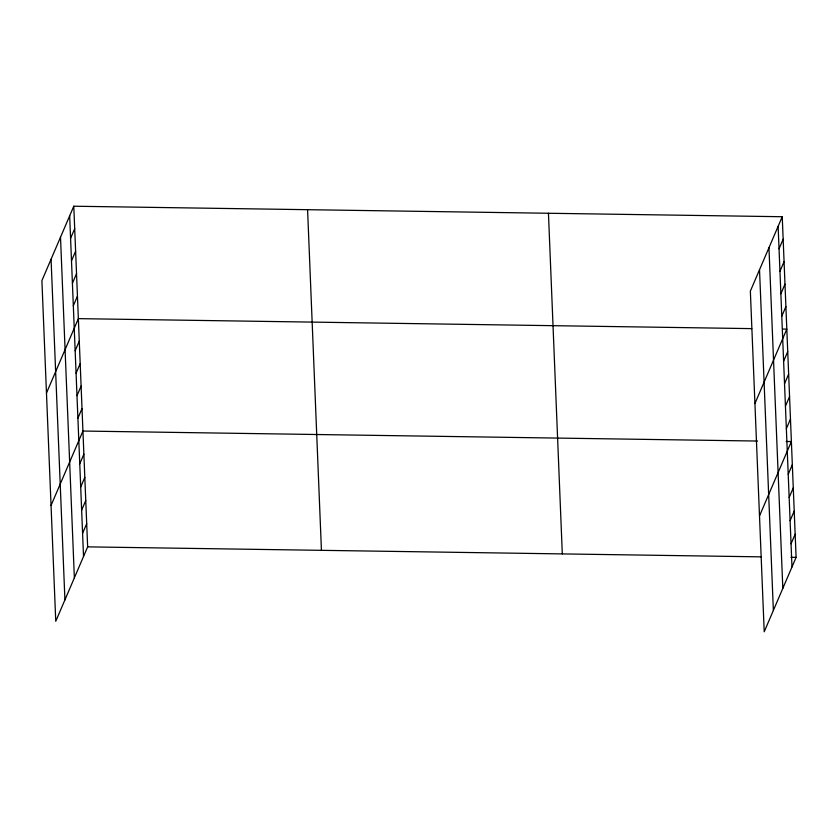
<?xml version="1.0" encoding="UTF-8"?>
<svg xmlns="http://www.w3.org/2000/svg" width="838" height="838" viewBox="0 0 838 838"><rect width="100%" height="100%" fill="white"/><g stroke="black" fill="none" stroke-linecap="round" stroke-linejoin="round"><path stroke-width="1.26" d="M73.786 206.221L41.9 280.625L55.758 621.272L87.644 546.868L73.786 206.221L782.242 216.728L796.1 557.375L764.214 631.779L750.356 291.132L782.242 216.728M70.581 238.317L74.708 228.701M71.502 260.796L75.619 251.191M72.414 283.286L76.53 273.67M73.325 305.765L77.452 296.149M46.478 393.043L78.363 318.639L751.749 328.622M75.158 350.734L79.275 341.118M76.069 373.214L80.197 363.598M76.991 395.693L81.108 386.088M77.903 418.183L82.019 408.567M51.045 505.45L82.941 431.046L757.615 441.05M79.757 463.823L83.884 454.206M80.699 486.993L84.816 477.377M81.642 510.153L85.759 500.537M82.585 533.314L86.702 523.708M779.036 248.823L783.153 239.207M779.948 271.303L784.075 261.686M780.869 293.792L784.986 284.176M781.781 316.272L785.897 306.656M754.923 403.549L786.819 329.135L782.922 329.083M783.614 361.23L787.73 351.625M784.525 383.72L788.642 374.104M785.436 406.2L789.564 396.584M786.358 428.679L790.475 419.073M759.5 515.957L791.386 441.553L786.191 441.479M788.212 474.329L792.329 464.713M789.155 497.489L793.272 487.884M790.098 520.66L794.215 511.044M791.041 543.82L795.157 534.204M87.644 546.868L761.03 556.851M790.904 557.291L796.1 557.375M778.125 226.344L791.983 566.98M768.959 247.723L782.818 588.37M759.521 269.752L773.369 610.399M548.45 213.261L562.308 553.908M307.577 209.689L321.436 550.336M69.669 215.837L83.528 556.484M60.504 237.217L74.362 577.864M51.066 259.246L64.924 599.893"/></g></svg>
